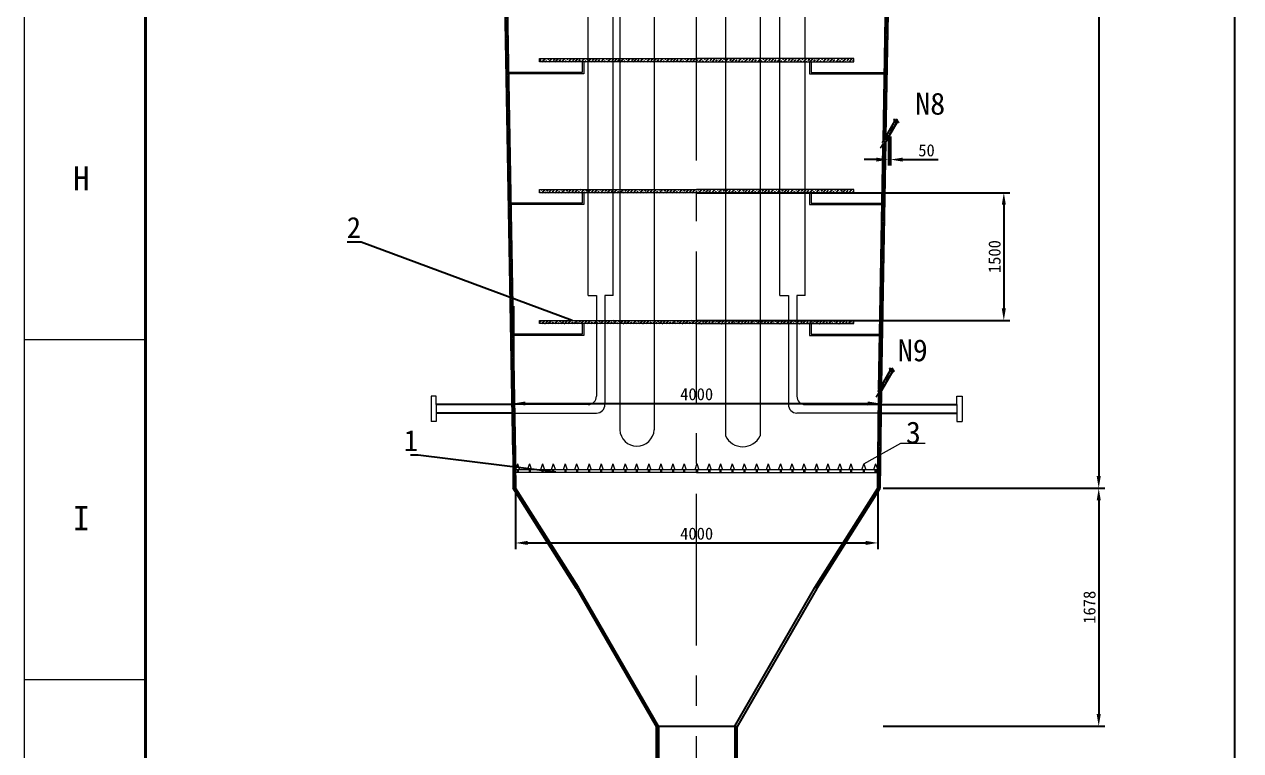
# Model space of a CAD drawing. Header units: millimetres. Extents: x 0 to 609, y 0 to 826.
# Drawn here: x 0.1 to 251.1, y 180.4 to 330.2 of the extents above; entities that cross this region are included whole.
import ezdxf

# ---------------------------------------------------------------- set-up
doc = ezdxf.new("R2010")
doc.units = ezdxf.units.MM
doc.linetypes.add('CENTER', pattern=[2, 1.25, -0.25, 0.25, -0.25])
doc.layers.get('0').update_dxf_attribs({"lineweight": 18})
for name, color, linetype, lineweight in [('A图框', 7, 'Continuous', 18), ('中心线', 1, 'CENTER', 0), ('标注', 92, 'Continuous', 25), ('标注1', 6, 'Continuous', 18), ('设备内件', 150, 'Continuous', 20), ('设备轮廓', 7, 'Continuous', 25)]:
    doc.layers.add(name, color=color, linetype=linetype, lineweight=lineweight)
doc.styles.add('工程字', font='')
doc.styles.get('工程字').set_extended_font_data('宋体')
doc.dimstyles.new('ISO-25', dxfattribs={"dimtxt": 2.5, "dimasz": 2.5, "dimexe": 1.25, "dimexo": 0.625, "dimtad": 1, "dimtxsty": 'Standard', "dimcen": 2.5, "dimdle": 5, "dimadec": 0, "dimazin": 0, "dimtfac": 1, "dimtmove": 0, "dimatfit": 3, "dimfxl": 0, "dimarcsym": 0})

# ---------------------------------------------------------------- blocks, each defined once
blk = doc.blocks.new('*X8')
at = {"layer": '设备轮廓', "color": 31, "linetype": 'Continuous', "true_color": 0xfecc66}
for p, q in [((177.31, 303.36), (177.82, 303.87)), ((177.32, 303.85), (177.83, 304.36)), ((177.33, 304.35), (177.84, 304.86)), ((177.34, 304.84), (177.85, 305.35)), ((177.27, 300.89), (177.78, 301.4)), ((177.28, 301.39), (177.79, 301.89)), ((177.29, 301.88), (177.8, 302.39)), ((177.3, 302.37), (177.81, 302.88)), ((177.31, 302.87), (177.81, 303.38)), ((177.23, 298.42), (177.74, 298.93)), ((177.24, 299.41), (177.75, 299.92)), ((177.24, 298.92), (177.74, 299.43)), ((177.25, 299.91), (177.76, 300.41)), ((177.26, 300.4), (177.77, 300.91)), ((177.18, 295.96), (177.69, 296.46)), ((177.19, 296.45), (177.7, 296.96)), ((177.2, 296.94), (177.71, 297.45)), ((177.21, 297.44), (177.72, 297.94)), ((177.22, 297.93), (177.73, 298.44)), ((177.14, 293.49), (177.65, 294)), ((177.15, 293.98), (177.66, 294.49)), ((177.16, 294.47), (177.66, 294.98)), ((177.17, 295.46), (177.68, 295.97)), ((177.17, 294.97), (177.67, 295.48)), ((177.1, 291.51), (177.61, 292.02)), ((177.1, 291.02), (177.6, 291.53)), ((177.11, 292.01), (177.62, 292.51)), ((177.12, 292.5), (177.63, 293.01)), ((177.13, 292.99), (177.64, 293.5)), ((177.05, 288.55), (177.56, 289.06)), ((177.06, 289.04), (177.57, 289.55)), ((177.07, 289.54), (177.58, 290.05)), ((177.08, 290.03), (177.59, 290.54)), ((177.09, 290.53), (177.59, 291.03)), ((177, 285.59), (177.51, 286.1)), ((177.01, 286.08), (177.52, 286.59)), ((177.02, 286.58), (177.52, 287.08)), ((177.03, 287.56), (177.54, 288.07)), ((177.03, 287.07), (177.53, 287.58)), ((177.04, 288.06), (177.55, 288.56)), ((176.96, 283.61), (177.47, 284.12)), ((176.96, 283.12), (177.46, 283.63)), ((176.97, 284.11), (177.48, 284.61)), ((176.98, 284.6), (177.49, 285.11)), ((176.99, 285.09), (177.5, 285.6)), ((176.91, 280.65), (177.42, 281.16)), ((176.92, 281.14), (177.43, 281.65)), ((176.93, 281.64), (177.44, 282.15)), ((176.94, 282.13), (177.45, 282.64)), ((176.95, 282.63), (177.45, 283.13)), ((176.87, 278.18), (177.38, 278.69)), ((176.88, 278.68), (177.38, 279.18)), ((176.89, 279.66), (177.4, 280.17)), ((176.89, 279.17), (177.39, 279.68)), ((176.9, 280.16), (177.41, 280.67)), ((176.82, 275.71), (177.33, 276.22)), ((176.83, 276.21), (177.34, 276.72)), ((176.84, 276.7), (177.35, 277.21)), ((176.85, 277.2), (177.36, 277.7)), ((176.86, 277.69), (177.37, 278.2)), ((176.78, 273.25), (177.29, 273.75)), ((176.79, 273.74), (177.3, 274.25)), ((176.8, 274.23), (177.31, 274.74)), ((176.81, 274.73), (177.31, 275.23)), ((176.82, 275.22), (177.32, 275.73)), ((176.74, 270.78), (177.24, 271.29)), ((176.75, 271.76), (177.26, 272.27)), ((176.75, 271.27), (177.25, 271.78)), ((176.76, 272.26), (177.27, 272.77)), ((176.77, 272.75), (177.28, 273.26)), ((176.69, 268.31), (177.2, 268.82)), ((176.7, 268.8), (177.21, 269.31)), ((176.71, 269.3), (177.22, 269.8)), ((176.72, 269.79), (177.23, 270.3)), ((176.73, 270.28), (177.24, 270.79)), ((176.65, 265.84), (177.16, 266.35)), ((176.66, 266.33), (177.17, 266.84)), ((176.67, 266.83), (177.17, 267.34)), ((176.68, 267.82), (177.19, 268.32)), ((176.68, 267.32), (177.18, 267.83)), ((176.61, 263.87), (177.12, 264.37)), ((176.61, 263.37), (177.11, 263.88)), ((176.62, 264.36), (177.13, 264.87)), ((176.63, 264.85), (177.14, 265.36)), ((176.64, 265.35), (177.15, 265.85)), ((176.56, 260.9), (177.07, 261.41)), ((176.57, 261.4), (177.08, 261.9)), ((176.58, 261.89), (177.09, 262.4)), ((176.59, 262.38), (177.1, 262.89)), ((176.6, 262.88), (177.1, 263.39)), ((176.52, 258.43), (177.03, 258.94)), ((176.53, 259.42), (177.04, 259.93)), ((176.53, 258.93), (177.03, 259.44)), ((176.54, 259.92), (177.05, 260.42)), ((176.55, 260.41), (177.06, 260.92)), ((176.46, 255.47), (176.97, 255.98)), ((176.47, 255.97), (176.98, 256.47)), ((176.48, 256.46), (176.99, 256.97)), ((176.49, 256.95), (177, 257.46)), ((176.5, 257.45), (177.01, 257.96)), ((176.51, 257.94), (177.02, 258.45))]:
    blk.add_line(p, q, dxfattribs=at)
blk = doc.blocks.new('*X9')
at = {"layer": '设备轮廓', "color": 31, "linetype": 'Continuous', "true_color": 0xfecc66}
for p, q in [((178.56, 373.47), (179.07, 373.97)), ((178.57, 373.96), (179.08, 374.47)), ((178.58, 374.45), (179.08, 374.96)), ((178.59, 375.44), (179.1, 375.95)), ((178.59, 374.95), (179.09, 375.46)), ((178.52, 371.49), (179.03, 372)), ((178.52, 371), (179.02, 371.51)), ((178.53, 371.98), (179.04, 372.49)), ((178.54, 372.48), (179.05, 372.99)), ((178.55, 372.97), (179.06, 373.48)), ((178.47, 368.53), (178.98, 369.04)), ((178.48, 369.02), (178.99, 369.53)), ((178.49, 369.52), (179, 370.02)), ((178.5, 370.01), (179.01, 370.52)), ((178.51, 370.5), (179.01, 371.01)), ((178.43, 366.06), (178.94, 366.57)), ((178.44, 366.55), (178.94, 367.06)), ((178.45, 367.54), (178.96, 368.05)), ((178.45, 367.05), (178.95, 367.56)), ((178.46, 368.04), (178.97, 368.54)), ((178.38, 363.59), (178.89, 364.1)), ((178.39, 364.09), (178.9, 364.59)), ((178.4, 364.58), (178.91, 365.09)), ((178.41, 365.07), (178.92, 365.58)), ((178.42, 365.57), (178.93, 366.07)), ((178.34, 361.12), (178.85, 361.63)), ((178.35, 361.62), (178.86, 362.13)), ((178.36, 362.11), (178.87, 362.62)), ((178.37, 363.1), (178.88, 363.61)), ((178.37, 362.6), (178.87, 363.11)), ((178.3, 359.15), (178.81, 359.66)), ((178.3, 358.66), (178.8, 359.16)), ((178.31, 359.64), (178.82, 360.15)), ((178.32, 360.14), (178.83, 360.64)), ((178.33, 360.63), (178.84, 361.14)), ((178.25, 356.19), (178.76, 356.69)), ((178.26, 356.68), (178.77, 357.19)), ((178.27, 357.17), (178.78, 357.68)), ((178.28, 357.67), (178.79, 358.18)), ((178.29, 358.16), (178.8, 358.67)), ((178.21, 353.72), (178.72, 354.23)), ((178.22, 354.21), (178.73, 354.72)), ((178.23, 355.2), (178.74, 355.71)), ((178.23, 354.71), (178.73, 355.21)), ((178.24, 355.69), (178.75, 356.2)), ((178.16, 351.25), (178.67, 351.76)), ((178.17, 351.74), (178.68, 352.25)), ((178.18, 352.24), (178.69, 352.75)), ((178.19, 352.73), (178.7, 353.24)), ((178.2, 353.22), (178.71, 353.73)), ((178.12, 348.78), (178.63, 349.29)), ((178.13, 349.27), (178.64, 349.78)), ((178.14, 349.77), (178.65, 350.28)), ((178.15, 350.26), (178.66, 350.77)), ((178.16, 350.76), (178.66, 351.26)), ((178.07, 345.82), (178.58, 346.33)), ((178.08, 346.31), (178.58, 346.82)), ((178.09, 347.3), (178.6, 347.81)), ((178.09, 346.81), (178.59, 347.31)), ((178.1, 347.79), (178.61, 348.3)), ((178.11, 348.29), (178.62, 348.8)), ((178.02, 343.35), (178.53, 343.86)), ((178.03, 343.84), (178.54, 344.35)), ((178.04, 344.34), (178.55, 344.85)), ((178.05, 344.83), (178.56, 345.34)), ((178.06, 345.33), (178.57, 345.83)), ((177.98, 340.88), (178.49, 341.39)), ((177.99, 341.38), (178.5, 341.88)), ((178, 341.87), (178.51, 342.38)), ((178.01, 342.36), (178.51, 342.87)), ((178.02, 342.86), (178.52, 343.36)), ((177.94, 338.41), (178.44, 338.92)), ((177.95, 339.4), (178.46, 339.91)), ((177.95, 338.91), (178.45, 339.42)), ((177.96, 339.89), (178.47, 340.4)), ((177.97, 340.39), (178.48, 340.9)), ((177.89, 335.95), (178.4, 336.45)), ((177.9, 336.44), (178.41, 336.95)), ((177.91, 336.93), (178.42, 337.44)), ((177.92, 337.43), (178.43, 337.93)), ((177.93, 337.92), (178.44, 338.43)), ((177.85, 333.48), (178.36, 333.98)), ((177.86, 333.97), (178.37, 334.48)), ((177.87, 334.46), (178.37, 334.97)), ((177.88, 335.45), (178.39, 335.96)), ((177.88, 334.96), (178.38, 335.47)), ((177.81, 331.5), (178.32, 332.01)), ((177.81, 331.01), (178.31, 331.52)), ((177.82, 332), (178.33, 332.5)), ((177.83, 332.49), (178.34, 333)), ((177.84, 332.98), (178.35, 333.49)), ((177.76, 328.54), (178.27, 329.05)), ((177.77, 329.03), (178.28, 329.54)), ((177.78, 329.53), (178.29, 330.04)), ((177.79, 330.02), (178.3, 330.53)), ((177.8, 330.51), (178.3, 331.02)), ((177.72, 326.07), (178.23, 326.58)), ((177.73, 326.56), (178.23, 327.07)), ((177.74, 327.55), (178.25, 328.06)), ((177.74, 327.06), (178.24, 327.57)), ((177.75, 328.05), (178.26, 328.55)), ((177.67, 323.6), (178.18, 324.11)), ((177.68, 324.1), (178.19, 324.6)), ((177.69, 324.59), (178.2, 325.1)), ((177.7, 325.08), (178.21, 325.59)), ((177.71, 325.58), (178.22, 326.09)), ((177.63, 321.13), (178.14, 321.64)), ((177.64, 321.63), (178.15, 322.14)), ((177.65, 322.12), (178.16, 322.63)), ((177.66, 322.62), (178.16, 323.12)), ((177.67, 323.11), (178.17, 323.62)), ((177.59, 318.67), (178.09, 319.17)), ((177.6, 319.65), (178.11, 320.16)), ((177.6, 319.16), (178.1, 319.67)), ((177.61, 320.15), (178.12, 320.65)), ((177.62, 320.64), (178.13, 321.15)), ((177.53, 315.7), (178.04, 316.21)), ((177.54, 316.2), (178.05, 316.71)), ((177.55, 316.69), (178.06, 317.2)), ((177.56, 317.18), (178.07, 317.69)), ((177.57, 317.68), (178.08, 318.19)), ((177.58, 318.17), (178.09, 318.68)), ((177.49, 313.24), (178, 313.74)), ((177.5, 313.73), (178.01, 314.24)), ((177.51, 314.22), (178.02, 314.73)), ((177.52, 314.72), (178.02, 315.22)), ((177.53, 315.21), (178.03, 315.72)), ((177.45, 311.26), (177.96, 311.77)), ((177.45, 310.77), (177.95, 311.27)), ((177.46, 311.75), (177.97, 312.26)), ((177.47, 312.25), (177.98, 312.76)), ((177.48, 312.74), (177.99, 313.25)), ((177.4, 308.3), (177.91, 308.81)), ((177.41, 308.79), (177.92, 309.3)), ((177.42, 309.29), (177.93, 309.79)), ((177.43, 309.78), (177.94, 310.29)), ((177.44, 310.27), (177.95, 310.78)), ((177.38, 307.31), (177.89, 307.82)), ((177.38, 306.82), (177.88, 307.32)), ((177.39, 307.8), (177.9, 308.31))]:
    blk.add_line(p, q, dxfattribs=at)
blk = doc.blocks.new('*X13')
at = {"layer": '设备轮廓', "color": 31, "linetype": 'Continuous', "true_color": 0xfecc66}
for p, q in [((101.25, 234.09), (101.56, 234.39)), ((101.44, 233.79), (101.75, 234.1)), ((101.63, 233.5), (101.94, 233.8)), ((101.82, 233.2), (102.12, 233.5)), ((102.01, 232.9), (102.31, 233.21)), ((102.19, 232.6), (102.5, 232.91)), ((102.38, 232.31), (102.69, 232.61)), ((102.57, 232.01), (102.88, 232.32)), ((102.76, 231.71), (103.06, 232.02)), ((102.95, 231.42), (103.25, 231.72)), ((103.13, 231.12), (103.44, 231.43)), ((103.32, 230.82), (103.63, 231.13)), ((103.51, 230.53), (103.82, 230.83)), ((103.7, 230.23), (104, 230.54)), ((103.88, 229.93), (104.19, 230.24)), ((104.07, 229.63), (104.38, 229.94)), ((104.26, 229.34), (104.57, 229.64)), ((104.45, 229.04), (104.76, 229.35)), ((104.64, 228.74), (104.94, 229.05)), ((104.82, 228.45), (105.13, 228.75)), ((105.01, 228.15), (105.32, 228.46)), ((105.2, 227.85), (105.51, 228.16)), ((105.39, 227.55), (105.7, 227.86)), ((105.58, 227.26), (105.88, 227.57)), ((105.76, 226.96), (106.07, 227.27)), ((105.95, 226.66), (106.26, 226.97)), ((106.14, 226.37), (106.45, 226.68)), ((106.33, 226.07), (106.64, 226.38)), ((106.52, 225.77), (106.82, 226.08)), ((106.7, 225.48), (107.01, 225.78)), ((106.89, 225.18), (107.2, 225.49)), ((107.08, 224.88), (107.39, 225.19)), ((107.27, 224.58), (107.58, 224.89)), ((107.45, 224.29), (107.76, 224.6)), ((107.64, 223.99), (107.95, 224.3)), ((107.83, 223.69), (108.14, 224)), ((108.02, 223.4), (108.33, 223.71)), ((108.21, 223.1), (108.52, 223.41)), ((108.39, 222.8), (108.7, 223.11)), ((108.58, 222.51), (108.89, 222.82)), ((108.77, 222.21), (109.08, 222.52)), ((108.96, 221.91), (109.27, 222.22)), ((109.15, 221.61), (109.46, 221.92)), ((109.33, 221.32), (109.64, 221.63)), ((109.52, 221.02), (109.83, 221.33)), ((109.71, 220.72), (110.02, 221.03)), ((109.9, 220.43), (110.21, 220.74)), ((110.09, 220.13), (110.4, 220.44)), ((110.27, 219.83), (110.58, 220.14)), ((110.46, 219.54), (110.77, 219.85)), ((110.65, 219.24), (110.96, 219.55)), ((110.84, 218.94), (111.15, 219.25)), ((111.03, 218.64), (111.34, 218.96)), ((111.21, 218.35), (111.52, 218.66)), ((111.4, 218.05), (111.71, 218.36)), ((111.59, 217.75), (111.9, 218.06)), ((111.78, 217.46), (112.09, 217.77)), ((111.96, 217.16), (112.28, 217.47)), ((112.15, 216.86), (112.46, 217.17)), ((112.34, 216.57), (112.65, 216.88)), ((112.53, 216.27), (112.84, 216.58)), ((112.72, 215.97), (113.03, 216.28)), ((112.9, 215.67), (113.22, 215.99)), ((113.09, 215.38), (113.4, 215.69)), ((113.28, 215.08), (113.59, 215.39)), ((113.47, 214.78), (113.78, 215.1)), ((113.66, 214.49), (113.97, 214.8)), ((113.84, 214.19), (114.16, 214.5)), ((114.03, 213.89), (114.34, 214.2)), ((114.21, 213.59), (114.53, 213.9)), ((114.39, 213.28), (114.7, 213.59)), ((114.57, 212.97), (114.88, 213.29)), ((114.74, 212.66), (115.06, 212.98)), ((114.92, 212.36), (115.24, 212.67)), ((115.1, 212.05), (115.42, 212.37)), ((115.28, 211.74), (115.59, 212.06)), ((115.45, 211.43), (115.77, 211.75)), ((115.63, 211.13), (115.95, 211.45)), ((115.81, 210.82), (116.13, 211.14)), ((115.99, 210.51), (116.31, 210.83)), ((116.16, 210.2), (116.48, 210.52)), ((116.34, 209.9), (116.66, 210.22)), ((116.52, 209.59), (116.84, 209.91)), ((116.7, 209.28), (117.02, 209.6)), ((116.87, 208.97), (117.2, 209.3)), ((117.05, 208.67), (117.37, 208.99)), ((117.23, 208.36), (117.55, 208.68)), ((117.41, 208.05), (117.73, 208.38)), ((117.58, 207.74), (117.91, 208.07)), ((117.76, 207.44), (118.08, 207.76)), ((117.94, 207.13), (118.26, 207.45)), ((118.12, 206.82), (118.44, 207.15)), ((118.29, 206.51), (118.62, 206.84)), ((118.47, 206.21), (118.8, 206.53)), ((118.65, 205.9), (118.97, 206.23)), ((118.83, 205.59), (119.15, 205.92)), ((119, 205.28), (119.33, 205.61)), ((119.18, 204.98), (119.51, 205.3)), ((119.36, 204.67), (119.69, 205)), ((119.54, 204.36), (119.86, 204.69)), ((119.71, 204.06), (120.04, 204.38)), ((119.89, 203.75), (120.22, 204.08)), ((120.07, 203.44), (120.4, 203.77)), ((120.25, 203.13), (120.58, 203.46)), ((120.42, 202.83), (120.75, 203.16)), ((120.6, 202.52), (120.93, 202.85)), ((120.78, 202.21), (121.11, 202.54)), ((120.96, 201.9), (121.29, 202.23)), ((121.13, 201.6), (121.46, 201.93)), ((121.31, 201.29), (121.64, 201.62)), ((121.49, 200.98), (121.82, 201.31)), ((121.67, 200.67), (122, 201.01)), ((121.84, 200.37), (122.18, 200.7)), ((122.02, 200.06), (122.35, 200.39)), ((122.2, 199.75), (122.53, 200.09)), ((122.38, 199.44), (122.71, 199.78)), ((122.55, 199.14), (122.89, 199.47)), ((122.73, 198.83), (123.07, 199.16)), ((122.91, 198.52), (123.24, 198.86)), ((123.09, 198.21), (123.42, 198.55)), ((123.26, 197.91), (123.6, 198.24)), ((123.44, 197.6), (123.78, 197.94)), ((123.62, 197.29), (123.96, 197.63)), ((123.8, 196.98), (124.13, 197.32)), ((123.97, 196.68), (124.31, 197.01)), ((124.15, 196.37), (124.49, 196.71)), ((124.33, 196.06), (124.67, 196.4)), ((124.51, 195.75), (124.84, 196.09)), ((124.68, 195.45), (125.02, 195.79)), ((124.86, 195.14), (125.2, 195.48)), ((125.04, 194.83), (125.38, 195.17)), ((125.22, 194.52), (125.56, 194.87)), ((125.39, 194.22), (125.73, 194.56)), ((125.57, 193.91), (125.91, 194.25)), ((125.75, 193.6), (126.09, 193.94)), ((125.93, 193.29), (126.27, 193.64)), ((126.1, 192.99), (126.45, 193.33)), ((126.28, 192.68), (126.62, 193.02)), ((126.46, 192.37), (126.8, 192.72)), ((126.64, 192.07), (126.98, 192.41)), ((126.81, 191.76), (127.16, 192.1)), ((126.99, 191.45), (127.34, 191.8)), ((127.17, 191.14), (127.51, 191.49)), ((127.35, 190.84), (127.69, 191.18)), ((127.52, 190.53), (127.87, 190.87)), ((127.7, 190.22), (128.05, 190.57)), ((127.88, 189.91), (128.22, 190.26)), ((128.06, 189.61), (128.4, 189.95)), ((128.23, 189.3), (128.58, 189.65)), ((128.41, 188.99), (128.76, 189.34)), ((128.59, 188.68), (128.94, 189.03)), ((128.77, 188.38), (129.11, 188.72)), ((128.94, 188.07), (129.29, 188.42)), ((129.12, 187.76), (129.47, 188.11)), ((129.3, 187.45), (129.65, 187.8)), ((129.48, 187.15), (129.83, 187.5)), ((129.65, 186.84), (130, 187.19)), ((129.83, 186.53), (130.18, 186.88)), ((130.01, 186.22), (130.36, 186.58)), ((130.19, 185.92), (130.54, 186.27)), ((130.36, 185.61), (130.72, 185.96)), ((130.54, 185.3), (130.89, 185.65))]:
    blk.add_line(p, q, dxfattribs=at)
blk = doc.blocks.new('*X16')
at = {"layer": '设备轮廓', "color": 31, "linetype": 'Continuous', "true_color": 0xfecc66}
for p, q in [((175.05, 232.72), (176.41, 234.08)), ((173.38, 230.08), (174.74, 231.44)), ((174.22, 231.4), (175.58, 232.76)), ((171.7, 227.44), (173.07, 228.8)), ((172.54, 228.76), (173.91, 230.12)), ((170.03, 224.79), (171.4, 226.16)), ((170.87, 226.11), (172.24, 227.48)), ((168.36, 222.15), (169.73, 223.52)), ((169.19, 223.47), (170.57, 224.84)), ((166.68, 219.5), (168.06, 220.88)), ((167.52, 220.82), (168.9, 222.2)), ((165.84, 218.18), (167.23, 219.56)), ((164.17, 215.54), (165.56, 216.92)), ((165.01, 216.86), (166.39, 218.24)), ((163.33, 214.21), (164.72, 215.6))]:
    blk.add_line(p, q, dxfattribs=at)
blk = doc.blocks.new('*X22')
at = {"layer": '设备轮廓', "color": 31, "linetype": 'Continuous', "true_color": 0xfecc66}
for p, q in [((99.33, 333.03), (99.82, 333.52)), ((99.34, 332.56), (99.83, 333.05)), ((99.35, 332.08), (99.84, 332.57)), ((99.36, 331.6), (99.85, 332.09)), ((99.36, 331.13), (99.85, 331.62)), ((99.37, 330.65), (99.86, 331.14)), ((99.38, 330.17), (99.87, 330.66)), ((99.39, 329.7), (99.88, 330.19)), ((99.4, 329.22), (99.89, 329.71)), ((99.41, 328.74), (99.9, 329.23)), ((99.42, 328.27), (99.91, 328.76)), ((99.42, 327.79), (99.91, 328.28)), ((99.43, 327.31), (99.92, 327.8)), ((99.44, 326.84), (99.93, 327.33)), ((99.45, 326.36), (99.94, 326.85)), ((99.46, 325.89), (99.95, 326.38)), ((99.47, 325.41), (99.96, 325.9)), ((99.47, 324.93), (99.96, 325.42)), ((99.48, 324.46), (99.97, 324.95)), ((99.49, 323.98), (99.98, 324.47)), ((99.5, 323.5), (99.99, 323.99)), ((99.51, 323.03), (100, 323.52)), ((99.52, 322.55), (100.01, 323.04)), ((99.53, 322.07), (100.02, 322.56)), ((99.53, 321.6), (100.02, 322.09)), ((99.54, 321.12), (100.03, 321.61)), ((99.55, 320.64), (100.04, 321.13)), ((99.56, 320.17), (100.05, 320.66)), ((99.57, 319.69), (100.06, 320.18)), ((99.58, 319.21), (100.07, 319.7)), ((99.58, 318.74), (100.07, 319.23)), ((99.59, 318.26), (100.08, 318.75)), ((99.6, 317.79), (100.09, 318.28)), ((99.61, 317.31), (100.1, 317.8)), ((99.62, 316.83), (100.11, 317.32)), ((99.63, 316.36), (100.12, 316.85)), ((99.63, 315.88), (100.13, 316.37)), ((99.64, 315.4), (100.13, 315.89)), ((99.65, 314.93), (100.14, 315.42)), ((99.66, 314.45), (100.15, 314.94)), ((99.67, 313.97), (100.16, 314.46)), ((99.68, 313.5), (100.17, 313.99)), ((99.69, 313.02), (100.18, 313.51)), ((99.69, 312.54), (100.18, 313.03)), ((99.7, 312.07), (100.19, 312.56)), ((99.71, 311.59), (100.2, 312.08)), ((99.72, 311.11), (100.21, 311.6)), ((99.73, 310.64), (100.22, 311.13)), ((99.74, 310.16), (100.23, 310.65)), ((99.74, 309.68), (100.24, 310.18)), ((99.75, 309.21), (100.24, 309.7)), ((99.76, 308.73), (100.25, 309.22)), ((99.77, 308.26), (100.26, 308.75)), ((99.78, 307.78), (100.27, 308.27)), ((99.79, 307.3), (100.28, 307.79)), ((99.8, 306.83), (100.29, 307.32)), ((99.8, 306.35), (100.29, 306.84)), ((99.81, 305.87), (100.3, 306.36)), ((99.82, 305.4), (100.31, 305.89)), ((99.83, 304.92), (100.32, 305.41)), ((99.84, 304.44), (100.33, 304.93)), ((99.85, 303.97), (100.34, 304.46)), ((99.85, 303.49), (100.35, 303.98)), ((99.86, 303.01), (100.35, 303.5)), ((99.87, 302.54), (100.36, 303.03)), ((99.88, 302.06), (100.37, 302.55)), ((99.89, 301.58), (100.38, 302.08)), ((99.9, 301.11), (100.39, 301.6)), ((99.91, 300.63), (100.4, 301.12)), ((99.91, 300.16), (100.4, 300.65)), ((99.92, 299.68), (100.41, 300.17)), ((99.93, 299.2), (100.42, 299.69)), ((99.94, 298.73), (100.43, 299.22)), ((99.95, 298.25), (100.44, 298.74)), ((99.96, 297.77), (100.45, 298.26)), ((99.96, 297.3), (100.45, 297.79)), ((99.97, 296.82), (100.46, 297.31)), ((99.98, 296.34), (100.47, 296.83)), ((99.99, 295.87), (100.48, 296.36)), ((100, 295.39), (100.49, 295.88)), ((100.01, 294.91), (100.5, 295.4)), ((100.02, 294.44), (100.51, 294.93)), ((100.02, 293.96), (100.51, 294.45)), ((100.03, 293.48), (100.52, 293.97)), ((100.04, 293.01), (100.53, 293.5)), ((100.05, 292.53), (100.54, 293.02)), ((100.06, 292.06), (100.55, 292.55)), ((100.07, 291.58), (100.56, 292.07)), ((100.07, 291.1), (100.56, 291.59)), ((100.08, 290.63), (100.57, 291.12)), ((100.09, 290.15), (100.58, 290.64)), ((100.1, 289.67), (100.59, 290.16)), ((100.11, 289.2), (100.6, 289.69)), ((100.12, 288.72), (100.61, 289.21)), ((100.13, 288.24), (100.62, 288.73)), ((100.13, 287.77), (100.62, 288.26)), ((100.14, 287.29), (100.63, 287.78)), ((100.15, 286.81), (100.64, 287.3)), ((100.16, 286.34), (100.65, 286.83)), ((100.17, 285.86), (100.66, 286.35)), ((100.18, 285.38), (100.67, 285.87)), ((100.18, 284.91), (100.67, 285.4)), ((100.19, 284.43), (100.68, 284.92)), ((100.2, 283.96), (100.69, 284.45)), ((100.21, 283.48), (100.7, 283.97)), ((100.22, 283), (100.71, 283.49)), ((100.23, 282.53), (100.72, 283.02)), ((100.24, 282.05), (100.73, 282.54)), ((100.24, 281.57), (100.73, 282.06)), ((100.25, 281.1), (100.74, 281.59)), ((100.26, 280.62), (100.75, 281.11)), ((100.27, 280.14), (100.76, 280.63)), ((100.28, 279.67), (100.77, 280.16)), ((100.29, 279.19), (100.78, 279.68)), ((100.29, 278.71), (100.78, 279.2)), ((100.3, 278.24), (100.79, 278.73)), ((100.31, 277.76), (100.8, 278.25)), ((100.32, 277.28), (100.81, 277.77)), ((100.33, 276.81), (100.82, 277.3)), ((100.34, 276.33), (100.83, 276.82)), ((100.35, 275.86), (100.84, 276.35)), ((100.35, 275.38), (100.84, 275.87)), ((100.36, 274.9), (100.85, 275.39)), ((100.37, 274.43), (100.86, 274.92)), ((100.38, 273.95), (100.87, 274.44)), ((100.39, 273.47), (100.88, 273.96)), ((100.4, 273), (100.89, 273.49)), ((100.4, 272.52), (100.89, 273.01)), ((100.41, 272.04), (100.9, 272.53)), ((100.42, 271.57), (100.91, 272.06)), ((100.43, 271.09), (100.92, 271.58)), ((100.44, 270.61), (100.93, 271.1)), ((100.45, 270.14), (100.94, 270.63)), ((100.46, 269.66), (100.95, 270.15)), ((100.46, 269.18), (100.95, 269.67)), ((100.47, 268.71), (100.96, 269.2)), ((100.48, 268.23), (100.97, 268.72)), ((100.49, 267.75), (100.98, 268.25)), ((100.5, 267.28), (100.99, 267.77)), ((100.51, 266.8), (101, 267.29)), ((100.51, 266.33), (101, 266.82)), ((100.52, 265.85), (101.01, 266.34)), ((100.53, 265.37), (101.02, 265.86)), ((100.54, 264.9), (101.03, 265.39)), ((100.55, 264.42), (101.04, 264.91)), ((100.56, 263.94), (101.05, 264.43)), ((100.57, 263.47), (101.06, 263.96)), ((100.57, 262.99), (101.06, 263.48)), ((100.58, 262.51), (101.07, 263)), ((100.59, 262.04), (101.08, 262.53)), ((100.6, 261.56), (101.09, 262.05)), ((100.61, 261.08), (101.1, 261.57)), ((100.62, 260.61), (101.11, 261.1)), ((100.62, 260.13), (101.11, 260.62)), ((100.63, 259.65), (101.12, 260.15)), ((100.64, 259.18), (101.13, 259.67)), ((100.65, 258.7), (101.14, 259.19)), ((100.66, 258.23), (101.15, 258.72)), ((100.67, 257.75), (101.16, 258.24)), ((100.68, 257.27), (101.17, 257.76)), ((100.68, 256.8), (101.17, 257.29)), ((100.69, 256.32), (101.18, 256.81)), ((100.7, 255.84), (101.19, 256.33)), ((100.71, 255.37), (101.2, 255.86)), ((100.72, 254.89), (101.21, 255.38)), ((100.73, 254.41), (101.22, 254.9)), ((100.73, 253.94), (101.22, 254.43)), ((100.74, 253.46), (101.23, 253.95)), ((100.75, 252.98), (101.24, 253.47)), ((100.76, 252.51), (101.25, 253)), ((100.77, 252.03), (101.26, 252.52)), ((100.78, 251.55), (101.27, 252.04)), ((100.79, 251.08), (101.28, 251.57)), ((100.79, 250.6), (101.28, 251.09)), ((100.8, 250.13), (101.29, 250.62)), ((100.81, 249.65), (101.3, 250.14)), ((100.82, 249.17), (101.31, 249.66)), ((100.83, 248.7), (101.32, 249.19)), ((100.84, 248.22), (101.33, 248.71)), ((100.84, 247.74), (101.33, 248.23)), ((100.85, 247.27), (101.34, 247.76)), ((100.86, 246.79), (101.35, 247.28)), ((100.87, 246.31), (101.36, 246.8)), ((100.88, 245.84), (101.37, 246.33)), ((100.89, 245.36), (101.38, 245.85)), ((100.9, 244.88), (101.39, 245.37)), ((100.9, 244.41), (101.39, 244.9)), ((100.91, 243.93), (101.4, 244.42)), ((100.92, 243.45), (101.41, 243.94)), ((100.93, 242.98), (101.42, 243.47)), ((100.94, 242.5), (101.43, 242.99)), ((100.95, 242.03), (101.44, 242.52)), ((100.95, 241.55), (101.44, 242.04))]:
    blk.add_line(p, q, dxfattribs=at)
blk = doc.blocks.new('*X28')
at = {"layer": '标注'}
for points in [[(103.95, 223.7), (103.95, 222.87), (101.45, 223.28)], [(173.72, 223.7), (173.72, 222.87), (176.22, 223.28)]]:
    blk.add_hatch(color=0, dxfattribs=at).paths.add_polyline_path(points, flags=0)
at = {"layer": '标注', "color": 0, "lineweight": -2}
for p, q in [((101.45, 237.21), (101.45, 222.03)), ((176.22, 237.21), (176.22, 222.03)), ((103.95, 223.28), (173.72, 223.28))]:
    blk.add_line(p, q, dxfattribs=at)
at = {"layer": '标注', "color": 0, "insert": (138.84, 225.19), "char_height": 2.5, "width": 15.1105, "attachment_point": 5}
blk.add_mtext('4000', dxfattribs=at)
blk = doc.blocks.new('*X29')
at = {"layer": '标注'}
for points in [[(201.79, 293.01), (202.63, 293.01), (202.21, 295.51)], [(201.79, 271.66), (202.63, 271.66), (202.21, 269.16)]]:
    blk.add_hatch(color=0, dxfattribs=at).paths.add_polyline_path(points, flags=0)
at = {"layer": '标注', "color": 0, "lineweight": -2}
for p, q in [((139.46, 295.51), (203.46, 295.51)), ((202.21, 293.01), (202.21, 271.66)), ((139.46, 269.16), (203.46, 269.16))]:
    blk.add_line(p, q, dxfattribs=at)
at = {"layer": '标注', "color": 0, "insert": (200.31, 282.33), "char_height": 2.5, "width": 14.4398, "attachment_point": 5, "rotation": 90}
blk.add_mtext('1500', dxfattribs=at)
blk = doc.blocks.new('*X36')
at = {"layer": '标注'}
for points in [[(175.89, 302.75), (175.89, 301.92), (178.39, 302.34)], [(181.35, 302.75), (181.35, 301.92), (178.85, 302.34)]]:
    blk.add_hatch(color=0, dxfattribs=at).paths.add_polyline_path(points, flags=0)
at = {"layer": '标注', "color": 0, "lineweight": -2}
for p, q in [((178.39, 307.4), (178.39, 301.09)), ((178.85, 307.13), (178.85, 301.09)), ((175.89, 302.34), (173.39, 302.34)), ((178.39, 302.34), (178.85, 302.34)), ((181.35, 302.34), (188.68, 302.34))]:
    blk.add_line(p, q, dxfattribs=at)
at = {"layer": '标注', "color": 0, "insert": (186.26, 304.24), "char_height": 2.5, "width": 7.1418, "attachment_point": 5}
blk.add_mtext('50', dxfattribs=at)
blk = doc.blocks.new('*X37')
at = {"layer": '标注'}
for points in [[(249.41, 708.54), (250.24, 708.54), (249.83, 711.04)], [(249.41, 132.81), (250.24, 132.81), (249.83, 130.31)]]:
    blk.add_hatch(color=0, dxfattribs=at).paths.add_polyline_path(points, flags=0)
at = {"layer": '标注', "color": 0, "lineweight": -2}
for p, q in [((140.41, 711.04), (251.08, 711.04)), ((249.83, 708.54), (249.83, 132.81)), ((140.41, 130.31), (251.08, 130.31))]:
    blk.add_line(p, q, dxfattribs=at)
at = {"layer": '标注', "color": 0, "insert": (247.92, 420.67), "char_height": 2.5, "width": 9.4509, "attachment_point": 5, "rotation": 90}
blk.add_mtext('20228', dxfattribs=at)
blk = doc.blocks.new('*X38')
at = {"layer": '标注'}
for points in [[(103.52, 252.45), (103.52, 251.62), (101.02, 252.04)], [(174.15, 252.45), (174.15, 251.62), (176.65, 252.04)]]:
    blk.add_hatch(color=0, dxfattribs=at).paths.add_polyline_path(points, flags=0)
at = {"layer": '标注', "color": 0, "lineweight": -2}
for p, q in [((101.02, 272.13), (101.02, 250.79)), ((176.65, 272.13), (176.65, 250.79)), ((103.52, 252.04), (174.15, 252.04))]:
    blk.add_line(p, q, dxfattribs=at)
at = {"layer": '标注', "color": 0, "insert": (138.84, 253.94), "char_height": 2.5, "width": 15.1105, "attachment_point": 5}
blk.add_mtext('4000', dxfattribs=at)
blk = doc.blocks.new('*X41')
at = {"layer": '标注'}
for points in [[(221.37, 480.08), (222.21, 480.08), (221.79, 482.58)], [(221.37, 237.06), (222.21, 237.06), (221.79, 234.56)]]:
    blk.add_hatch(color=0, dxfattribs=at).paths.add_polyline_path(points, flags=0)
at = {"layer": '标注', "color": 0, "lineweight": -2}
for p, q in [((181.62, 482.58), (223.04, 482.58)), ((221.79, 480.08), (221.79, 237.06)), ((177.52, 234.56), (223.04, 234.56))]:
    blk.add_line(p, q, dxfattribs=at)
at = {"layer": '标注', "color": 0, "insert": (219.89, 358.57), "char_height": 2.5, "width": 18.3232, "attachment_point": 5, "rotation": 90}
blk.add_mtext('10000', dxfattribs=at)
blk = doc.blocks.new('*X44')
at = {"layer": '标注'}
for points in [[(221.37, 232.06), (222.21, 232.06), (221.79, 234.56)], [(221.37, 187.99), (222.21, 187.99), (221.79, 185.49)]]:
    blk.add_hatch(color=0, dxfattribs=at).paths.add_polyline_path(points, flags=0)
at = {"layer": '标注', "color": 0, "lineweight": -2}
for p, q in [((177.34, 234.56), (223.04, 234.56)), ((221.79, 232.06), (221.79, 187.99)), ((177.34, 185.49), (223.04, 185.49))]:
    blk.add_line(p, q, dxfattribs=at)
at = {"layer": '标注', "color": 0, "insert": (219.89, 210.02), "char_height": 2.5, "width": 14.4665, "attachment_point": 5, "rotation": 90}
blk.add_mtext('1678', dxfattribs=at)

msp = doc.modelspace()

# ---------------------------------------------------------------- hatches: boundary and pattern name
at = {"layer": '标注1'}
for points in [[(113.176, 269.2), (113.252, 269.156), (113.166, 269.173)], [(109.791, 237.862), (109.875, 237.837), (109.788, 237.833)]]:
    msp.add_hatch(color=256, dxfattribs=at).paths.add_polyline_path(points, flags=0)
at = {"layer": '设备轮廓'}
h = msp.add_hatch(dxfattribs=at)
h.set_pattern_fill('ANSI33', color=150, scale=0.15, style=0)
h.paths.add_polyline_path([(112.725, 323.156), (106.435, 323.156), (106.435, 322.508), (112.725, 322.508)], flags=0)
h.paths.add_polyline_path([(122.225, 323.156), (112.725, 323.156), (112.725, 322.508), (122.225, 322.508)], flags=0)
h.paths.add_polyline_path([(138.835, 323.156), (122.225, 323.156), (122.225, 322.508), (138.835, 322.508)], flags=0)
h.paths.add_polyline_path([(152.758, 323.156), (143.258, 323.156), (143.258, 322.508), (152.758, 322.508)], flags=0)
h.paths.add_polyline_path([(143.258, 323.156), (138.835, 323.156), (138.835, 322.508), (143.258, 322.508)], flags=0)
h.paths.add_polyline_path([(171.235, 323.156), (152.758, 323.156), (152.758, 322.508), (171.235, 322.508)], flags=0)
h = msp.add_hatch(dxfattribs=at)
h.set_pattern_fill('ANSI33', color=150, scale=0.15, style=0)
h.paths.add_polyline_path([(112.725, 296.156), (106.435, 296.156), (106.435, 295.508), (112.725, 295.508)], flags=0)
h.paths.add_polyline_path([(122.225, 296.156), (112.725, 296.156), (112.725, 295.508), (122.225, 295.508)], flags=0)
h.paths.add_polyline_path([(138.835, 296.156), (122.225, 296.156), (122.225, 295.508), (138.835, 295.508)], flags=0)
h.paths.add_polyline_path([(143.258, 296.156), (138.835, 296.156), (138.835, 295.508), (143.258, 295.508)], flags=0)
h.paths.add_polyline_path([(152.758, 296.156), (143.258, 296.156), (143.258, 295.508), (152.758, 295.508)], flags=0)
h.paths.add_polyline_path([(171.235, 296.156), (152.758, 296.156), (152.758, 295.508), (171.235, 295.508)], flags=0)
h = msp.add_hatch(dxfattribs=at)
h.set_pattern_fill('ANSI33', color=150, scale=0.15, style=0)
h.paths.add_polyline_path([(122.225, 269.156), (112.725, 269.156), (112.725, 268.508), (122.225, 268.508)], flags=0)
h.paths.add_polyline_path([(112.725, 269.156), (106.435, 269.156), (106.435, 268.508), (112.725, 268.508)], flags=0)
h.paths.add_polyline_path([(152.758, 269.156), (143.258, 269.156), (143.258, 268.508), (152.758, 268.508)], flags=0)
h.paths.add_polyline_path([(143.258, 269.156), (138.835, 269.156), (138.835, 268.508), (143.258, 268.508)], flags=0)
h.paths.add_polyline_path([(171.235, 269.156), (152.758, 269.156), (152.758, 268.508), (171.235, 268.508)], flags=0)
h.paths.add_polyline_path([(138.835, 269.156), (122.225, 269.156), (122.225, 268.508), (138.835, 268.508)], flags=0)
at = {"layer": '设备轮廓', "true_color": 0xfecc66}
h = msp.add_hatch(dxfattribs=at)
h.set_pattern_fill('ANSI31', color=31, style=0, pattern_type=0)
h.set_pattern_definition([(45, (0, 0), (-0.2424669, 0.2424669), [])])
h.paths.add_polyline_path([(163.619, 213.86), (147.113, 185.271)], flags=0)
h = msp.add_hatch(dxfattribs=at)
h.set_pattern_fill('ANSI31', color=31, style=0, pattern_type=0)
h.set_pattern_definition([(45, (0, 0), (-0.2424669, 0.2424669), [])])
edge = h.paths.add_edge_path(flags=0)
edge.add_line((130.99, 185.487), (130.865, 185.703))
edge.add_line((130.865, 185.703), (130.309, 185.703))
edge.add_line((130.309, 185.703), (130.558, 185.271))
edge.add_line((130.558, 185.271), (130.558, 152.345))
edge.add_arc((126.67, 152.345), 3.888, 270, 360, ccw=False)
edge.add_line((126.67, 148.457), (112.968, 148.457))
edge.add_line((112.968, 148.457), (112.968, 148.025))
edge.add_line((112.968, 148.025), (126.67, 148.025))
edge.add_arc((126.67, 152.345), 4.32, 270, 360)
edge.add_line((130.99, 152.345), (130.99, 185.487))
edge = h.paths.add_edge_path(flags=0)
edge.add_line((147.113, 185.271), (147.362, 185.703))
edge.add_line((147.362, 185.703), (146.806, 185.703))
edge.add_line((146.806, 185.703), (146.681, 185.487))
edge.add_line((146.681, 185.487), (146.681, 139.385))
edge.add_arc((138.041, 139.385), 8.64, 270, 360, ccw=False)
edge.add_line((138.041, 130.745), (112.968, 130.745))
edge.add_line((112.968, 130.745), (112.968, 130.313))
edge.add_line((112.968, 130.313), (138.041, 130.313))
edge.add_arc((138.041, 139.385), 9.072, 270, 360)
edge.add_line((147.113, 139.385), (147.113, 185.271))

# ---------------------------------------------------------------- linework, layer by layer
at = {"ltscale": 10}
for p, q in [((85.128, 253.547), (84.083, 253.547)), ((84.083, 253.547), (84.083, 248.323)), ((85.128, 252.85), (85.128, 253.547)), ((192.543, 252.85), (192.543, 253.547)), ((192.543, 253.547), (193.588, 253.547)), ((193.588, 253.547), (193.588, 248.323)), ((85.128, 251.805), (85.128, 252.85)), ((85.128, 251.805), (85.128, 250.064)), ((192.543, 251.805), (192.543, 252.85)), ((192.543, 251.805), (192.543, 250.064)), ((85.128, 248.323), (84.083, 248.323)), ((192.543, 248.323), (193.588, 248.323))]:
    msp.add_line(p, q, dxfattribs=at)
for p, q in [((85.128, 250.064), (85.128, 248.323)), ((192.543, 250.064), (192.543, 248.323))]:
    msp.add_line(p, q)
at = {"layer": 'A图框'}
msp.add_line((0.126, 825.804), (0.126, -0.196), dxfattribs=at)
at = {"layer": 'A图框', "ltscale": 10}
for p, q in [((25.126, 265.137), (0.126, 265.137)), ((25.126, 195.054), (0.126, 195.054))]:
    msp.add_line(p, q, dxfattribs=at)
at = {"layer": 'A图框'}
msp.add_lwpolyline([(25.126, 815.804, 0.6, 0.6, 0), (25.126, 9.804, 0.6, 0.6, 0)], format="xyseb", dxfattribs=at)
at = {"layer": '中心线', "ltscale": 25}
msp.add_line((138.835, 152.163), (138.835, 742.824), dxfattribs=at)
at = {"layer": '中心线'}
for p, q in [((176.755, 304.66), (180.273, 310.748)), ((175.844, 253.324), (179.362, 259.412))]:
    msp.add_line(p, q, dxfattribs=at)
at = {"layer": '标注1', "linetype": 'ByBlock', "lineweight": -2}
for p, q in [((69.636, 285.321), (66.738, 285.321)), ((69.644, 285.321), (69.636, 285.321)), ((113.171, 269.186), (69.644, 285.321)), ((81.404, 241.37), (79.771, 241.37)), ((81.412, 241.37), (81.404, 241.37)), ((109.789, 237.847), (81.412, 241.37))]:
    msp.add_line(p, q, dxfattribs=at)
at = {"layer": '标注1'}
for p, q in [((173.306, 239.627), (180.992, 243.854)), ((180.992, 243.854), (185.992, 243.854))]:
    msp.add_line(p, q, dxfattribs=at)
at = {"layer": '设备内件'}
for p, q in [((144.795, 586.543), (144.795, 245.343)), ((151.92, 586.543), (151.92, 245.343)), ((122.962, 571.525), (122.962, 246.607)), ((130.087, 571.525), (130.087, 246.607)), ((106.435, 322.508), (106.435, 323.156)), ((106.435, 323.156), (138.835, 323.156)), ((138.835, 322.508), (106.435, 322.508)), ((115.239, 322.467), (115.239, 320.307)), ((115.581, 322.467), (115.581, 320.02)), ((171.235, 323.156), (138.835, 323.156)), ((138.835, 322.508), (171.235, 322.508)), ((138.835, 322.508), (171.235, 322.508)), ((162.09, 322.467), (162.09, 320.02)), ((162.432, 322.467), (162.432, 320.307)), ((171.235, 322.508), (171.235, 323.156)), ((115.239, 320.307), (100.055, 320.313)), ((115.581, 320.02), (100.06, 320.02)), ((162.09, 320.02), (177.61, 320.02)), ((162.432, 320.307), (177.616, 320.313)), ((106.435, 295.508), (106.435, 296.156)), ((106.435, 296.156), (138.835, 296.156)), ((171.235, 296.156), (138.835, 296.156)), ((171.235, 295.508), (171.235, 296.156)), ((138.835, 295.508), (106.435, 295.508)), ((115.239, 295.493), (115.239, 293.333)), ((115.581, 295.493), (115.581, 293.047)), ((162.09, 295.493), (162.09, 293.047)), ((162.432, 295.493), (162.432, 293.333)), ((115.239, 293.333), (100.534, 293.339)), ((115.581, 293.047), (100.539, 293.046)), ((162.09, 293.047), (177.132, 293.046)), ((162.432, 293.333), (177.137, 293.339)), ((106.435, 268.508), (106.435, 269.156)), ((106.435, 269.156), (138.835, 269.156)), ((171.235, 269.156), (138.835, 269.156)), ((171.235, 268.508), (171.235, 269.156)), ((115.239, 266.348), (101.013, 266.354)), ((115.581, 266.062), (101.018, 266.061)), ((138.835, 268.508), (106.435, 268.508)), ((115.239, 268.508), (115.239, 266.348)), ((115.581, 268.508), (115.581, 266.062)), ((138.835, 268.508), (171.235, 268.508)), ((162.09, 268.508), (162.09, 266.062)), ((162.09, 266.062), (176.653, 266.061)), ((162.432, 268.508), (162.432, 266.348)), ((162.432, 266.348), (176.658, 266.354)), ((101.87, 239.627), (101.439, 238.374)), ((101.87, 239.627), (102.303, 238.374)), ((104.333, 239.627), (103.901, 238.374)), ((104.333, 239.627), (104.765, 238.374)), ((107.029, 239.627), (106.598, 238.374)), ((107.029, 239.627), (107.462, 238.374)), ((109.258, 239.627), (108.826, 238.374)), ((109.258, 239.627), (109.69, 238.374)), ((111.72, 239.627), (111.288, 238.374)), ((111.72, 239.627), (112.152, 238.374)), ((114.064, 239.627), (113.632, 238.374)), ((114.064, 239.627), (114.496, 238.375)), ((116.67, 239.628), (116.238, 238.375)), ((116.67, 239.628), (117.102, 238.375)), ((119.133, 239.628), (118.701, 238.375)), ((119.133, 239.628), (119.565, 238.375)), ((121.539, 239.628), (121.107, 238.375)), ((121.539, 239.628), (121.971, 238.375)), ((124.107, 239.628), (123.675, 238.376)), ((124.107, 239.628), (124.539, 238.376)), ((126.439, 239.629), (126.007, 238.376)), ((126.439, 239.629), (126.871, 238.376)), ((128.982, 239.629), (128.55, 238.376)), ((128.982, 239.629), (129.414, 238.376)), ((131.445, 239.627), (131.013, 238.374)), ((131.445, 239.627), (131.877, 238.374)), ((133.907, 239.629), (133.475, 238.376)), ((133.907, 239.629), (134.339, 238.376)), ((136.241, 239.629), (135.809, 238.377)), ((136.241, 239.629), (136.673, 238.377)), ((138.879, 239.63), (138.447, 238.377)), ((138.879, 239.63), (139.311, 238.377)), ((141.397, 239.629), (140.965, 238.377)), ((141.397, 239.629), (141.829, 238.377)), ((143.757, 239.629), (143.325, 238.376)), ((143.757, 239.629), (144.189, 238.376)), ((146.194, 239.628), (145.762, 238.376)), ((146.194, 239.628), (146.626, 238.376)), ((148.656, 239.629), (148.224, 238.376)), ((148.656, 239.629), (149.088, 238.376)), ((151.213, 239.627), (150.781, 238.374)), ((151.213, 239.627), (151.645, 238.374)), ((153.581, 239.629), (153.149, 238.376)), ((153.581, 239.629), (154.013, 238.376)), ((156.102, 239.629), (155.67, 238.376)), ((156.102, 239.629), (156.534, 238.376)), ((158.506, 239.629), (158.074, 238.376)), ((158.506, 239.629), (158.938, 238.376)), ((160.968, 239.629), (160.536, 238.376)), ((160.968, 239.629), (161.4, 238.376)), ((163.563, 239.629), (163.131, 238.376)), ((163.563, 239.629), (163.995, 238.376)), ((165.893, 239.629), (165.461, 238.376)), ((165.893, 239.629), (166.325, 238.376)), ((168.355, 239.629), (167.923, 238.376)), ((168.355, 239.629), (168.787, 238.377)), ((170.643, 239.627), (170.211, 238.374)), ((170.643, 239.627), (171.075, 238.374)), ((173.306, 239.627), (172.874, 238.374)), ((173.306, 239.627), (173.738, 238.374)), ((175.768, 239.627), (175.336, 238.374)), ((175.768, 239.627), (176.2, 238.374)), ((176.217, 238.377), (101.454, 238.374)), ((138.9, 237.837), (101.454, 237.837)), ((101.786, 238.374), (101.786, 237.837)), ((102.002, 238.374), (102.002, 237.837)), ((104.261, 238.374), (104.261, 237.837)), ((104.477, 238.374), (104.477, 237.837)), ((106.905, 238.374), (106.905, 237.837)), ((107.121, 238.374), (107.121, 237.837)), ((109.113, 238.374), (109.113, 237.837)), ((109.329, 238.374), (109.329, 237.837)), ((111.611, 238.374), (111.611, 237.837)), ((111.827, 238.374), (111.827, 237.837)), ((114.022, 238.374), (114.022, 237.837)), ((114.238, 238.374), (114.238, 237.837)), ((116.541, 238.374), (116.541, 237.837)), ((116.757, 238.374), (116.757, 237.837)), ((119.004, 238.374), (119.004, 237.837)), ((119.22, 238.374), (119.22, 237.837)), ((121.422, 238.374), (121.422, 237.837)), ((121.638, 238.374), (121.638, 237.837)), ((123.996, 238.374), (123.996, 237.837)), ((124.212, 238.374), (124.212, 237.837)), ((126.334, 238.374), (126.334, 237.837)), ((126.55, 238.374), (126.55, 237.837)), ((128.863, 238.374), (128.863, 237.837)), ((129.079, 238.374), (129.079, 237.837)), ((131.386, 238.374), (131.386, 237.837)), ((131.602, 238.374), (131.602, 237.837)), ((133.845, 238.374), (133.845, 237.837)), ((134.061, 238.374), (134.061, 237.837)), ((136.144, 238.374), (136.144, 237.837)), ((136.36, 238.374), (136.36, 237.837)), ((138.765, 238.374), (138.765, 237.837)), ((138.771, 237.837), (176.217, 237.834)), ((138.981, 238.374), (138.981, 237.837)), ((141.31, 238.374), (141.31, 237.837)), ((141.526, 238.374), (141.526, 237.837)), ((143.61, 238.374), (143.61, 237.837)), ((143.826, 238.374), (143.826, 237.837)), ((146.069, 238.374), (146.069, 237.837)), ((146.285, 238.374), (146.285, 237.837)), ((148.592, 238.374), (148.592, 237.837)), ((148.808, 238.374), (148.808, 237.837)), ((151.121, 238.374), (151.121, 237.837)), ((151.337, 238.374), (151.337, 237.837)), ((153.459, 238.374), (153.459, 237.837)), ((153.675, 238.374), (153.675, 237.837)), ((156.033, 238.374), (156.033, 237.837)), ((156.249, 238.374), (156.249, 237.837)), ((158.451, 238.374), (158.451, 237.837)), ((158.667, 238.374), (158.667, 237.837)), ((160.913, 238.374), (160.913, 237.837)), ((161.129, 238.374), (161.129, 237.837)), ((163.433, 238.374), (163.433, 237.837)), ((163.649, 238.374), (163.649, 237.837)), ((165.844, 238.374), (165.844, 237.837)), ((166.06, 238.374), (166.06, 237.837)), ((168.342, 238.374), (168.342, 237.837)), ((168.558, 238.374), (168.558, 237.837)), ((170.549, 238.374), (170.549, 237.837)), ((170.765, 238.374), (170.765, 237.837)), ((173.194, 238.374), (173.194, 237.837)), ((173.41, 238.374), (173.41, 237.837)), ((175.627, 238.374), (175.627, 237.837)), ((175.843, 238.374), (175.843, 237.837))]:
    msp.add_line(p, q, dxfattribs=at)
at = {"layer": '设备内件', "ltscale": 10}
for p, q in [((116.423, 274.31), (116.423, 462.308)), ((121.646, 274.31), (121.646, 462.308)), ((156.025, 274.31), (156.025, 462.308)), ((161.248, 274.31), (161.248, 462.308)), ((116.423, 274.31), (117.467, 274.31)), ((117.467, 274.31), (118.164, 274.31)), ((118.164, 274.31), (118.164, 253.547)), ((121.646, 274.31), (119.905, 274.31)), ((119.905, 274.31), (119.905, 251.805)), ((156.025, 274.31), (157.766, 274.31)), ((157.766, 274.31), (157.766, 251.805)), ((160.203, 274.31), (159.507, 274.31)), ((159.507, 274.31), (159.507, 253.547)), ((161.248, 274.31), (160.203, 274.31)), ((116.423, 251.805), (101.271, 251.805)), ((161.248, 251.805), (176.43, 251.805)), ((101.302, 250.064), (118.164, 250.064)), ((176.408, 250.064), (159.507, 250.064))]:
    msp.add_line(p, q, dxfattribs=at)
for centre, start, end in [((116.423, 253.547), 270, 360), ((161.248, 253.547), 180, 270), ((118.164, 251.805), 270, 0), ((159.507, 251.805), 180, 270)]:
    msp.add_arc(centre, 1.741, start, end, dxfattribs=at)
at = {"layer": '设备内件'}
for centre, radius, start, end in [((126.524, 246.82), 3.569, 183.42599, 356.57401), ((148.358, 247.092), 3.969, 206.1592, 333.8408)]:
    msp.add_arc(centre, radius, start, end, dxfattribs=at)
at = {"layer": '设备轮廓'}
for p, q in [((177.881, 307.147), (179.116, 376.725)), ((177.366, 306.255), (178.601, 375.833)), ((100.955, 241.508), (99.302, 334.625)), ((101.454, 241.508), (99.817, 333.734)), ((179.662, 310.232), (177.11, 305.812)), ((180.13, 309.962), (177.11, 304.732)), ((179.134, 309.372), (179.134, 309.372)), ((179.55, 310.578), (179.523, 310.531)), ((179.523, 310.531), (180.458, 309.991)), ((179.55, 310.578), (180.485, 310.038)), ((179.865, 310.55), (179.55, 310.578)), ((179.581, 310.091), (180.049, 309.821)), ((179.672, 310.445), (179.662, 310.232)), ((179.662, 310.232), (180.13, 309.962)), ((179.699, 310.492), (179.672, 310.445)), ((179.852, 310.527), (179.865, 310.55)), ((179.852, 310.527), (180.071, 310.401)), ((179.865, 310.55), (180.085, 310.424)), ((180.29, 310.274), (180.071, 310.401)), ((180.304, 310.297), (180.085, 310.424)), ((180.31, 310.076), (180.131, 309.961)), ((180.304, 310.297), (180.29, 310.274)), ((180.304, 310.297), (180.485, 310.038)), ((180.337, 310.123), (180.31, 310.076)), ((180.485, 310.038), (180.458, 309.991)), ((176.455, 254.919), (177.346, 305.141)), ((176.97, 255.81), (177.861, 306.032)), ((138.835, 295.508), (171.235, 295.508)), ((138.835, 295.508), (171.235, 295.508)), ((178.751, 258.895), (176.199, 254.476)), ((179.218, 258.625), (176.199, 253.396)), ((178.639, 259.242), (178.612, 259.195)), ((178.612, 259.195), (179.547, 258.655)), ((178.639, 259.242), (179.574, 258.702)), ((178.954, 259.214), (178.639, 259.242)), ((178.67, 258.755), (179.137, 258.485)), ((178.761, 259.109), (178.751, 258.895)), ((178.751, 258.895), (179.218, 258.625)), ((178.788, 259.155), (178.761, 259.109)), ((178.941, 259.191), (178.954, 259.214)), ((178.941, 259.191), (179.16, 259.064)), ((178.954, 259.214), (179.174, 259.088)), ((179.379, 258.938), (179.16, 259.064)), ((179.393, 258.961), (179.174, 259.088)), ((179.399, 258.74), (179.22, 258.624)), ((179.393, 258.961), (179.379, 258.938)), ((179.393, 258.961), (179.574, 258.702)), ((179.426, 258.787), (179.399, 258.74)), ((179.574, 258.702), (179.547, 258.655)), ((178.223, 258.036), (178.223, 258.036)), ((176.217, 234.562), (176.455, 253.839)), ((176.716, 234.562), (176.95, 254.696)), ((100.772, 251.805), (85.128, 251.805)), ((176.916, 251.805), (192.543, 251.805)), ((100.803, 250.064), (85.128, 250.064)), ((176.896, 250.064), (192.543, 250.064)), ((100.955, 241.524), (100.955, 234.562)), ((101.454, 234.562), (101.454, 241.442)), ((114.052, 213.86), (100.955, 234.562)), ((114.426, 214.076), (101.454, 234.562)), ((163.245, 214.076), (176.217, 234.562)), ((163.619, 213.86), (176.716, 234.562)), ((114.052, 213.86), (130.558, 185.271)), ((130.99, 185.487), (114.426, 214.076)), ((146.681, 185.487), (163.245, 214.076)), ((163.619, 213.86), (147.113, 185.271)), ((163.619, 213.86), (147.113, 185.271)), ((138.835, 193.808), (138.835, 193.808)), ((130.558, 152.345), (130.558, 185.271)), ((130.99, 185.487), (146.681, 185.487)), ((130.99, 185.487), (130.99, 152.345)), ((146.681, 185.487), (146.681, 139.385)), ((147.113, 185.271), (147.113, 139.385))]:
    msp.add_line(p, q, dxfattribs=at)
at = {"layer": '设备轮廓', "color": 31, "linetype": 'Continuous', "true_color": 0xfecc66}
for p, q in [((176.421, 253.014), (176.929, 253.522)), ((176.43, 253.508), (176.938, 254.016)), ((176.377, 250.546), (176.885, 251.054)), ((176.386, 251.04), (176.894, 251.548)), ((176.395, 251.533), (176.903, 252.041)), ((176.404, 252.027), (176.912, 252.535)), ((176.412, 252.521), (176.92, 253.029)), ((176.334, 248.078), (176.841, 248.585)), ((176.342, 248.571), (176.85, 249.079)), ((176.351, 249.065), (176.859, 249.573)), ((176.36, 249.559), (176.868, 250.066)), ((176.369, 250.052), (176.876, 250.56)), ((176.29, 245.609), (176.798, 246.117)), ((176.298, 246.103), (176.806, 246.611)), ((176.307, 246.596), (176.815, 247.104)), ((176.316, 247.09), (176.824, 247.598)), ((176.325, 247.584), (176.833, 248.092)), ((176.246, 243.141), (176.754, 243.648)), ((176.255, 243.634), (176.763, 244.142)), ((176.263, 244.128), (176.771, 244.636)), ((176.272, 244.622), (176.78, 245.13)), ((176.281, 245.115), (176.789, 245.623)), ((100.983, 241.129), (101.229, 241.375)), ((100.983, 240.629), (101.454, 241.1)), ((101.229, 241.375), (101.362, 241.508)), ((176.208, 240.672), (176.716, 241.18)), ((176.211, 241.166), (176.719, 241.674)), ((176.22, 241.659), (176.727, 242.167)), ((176.228, 242.153), (176.736, 242.661)), ((176.237, 242.647), (176.745, 243.155)), ((100.983, 240.172), (101.454, 240.643)), ((100.983, 239.674), (101.454, 240.145)), ((100.983, 239.189), (101.454, 239.66)), ((100.983, 238.692), (101.454, 239.163)), ((100.983, 238.207), (101.454, 238.678)), ((176.199, 240.178), (176.707, 240.686)), ((176.199, 239.191), (176.707, 239.699)), ((176.208, 239.685), (176.716, 240.193)), ((176.208, 238.697), (176.716, 239.205)), ((176.208, 238.204), (176.716, 238.711)), ((100.983, 237.926), (101.454, 238.397)), ((100.983, 237.441), (101.454, 237.912)), ((100.983, 236.956), (101.454, 237.427)), ((100.983, 236.471), (101.454, 236.942)), ((100.983, 235.999), (101.454, 236.47)), ((100.983, 235.514), (101.454, 235.985)), ((176.164, 235.735), (176.672, 236.243)), ((176.173, 236.229), (176.681, 236.737)), ((176.182, 236.723), (176.69, 237.23)), ((176.19, 237.216), (176.698, 237.724)), ((176.199, 237.71), (176.707, 238.218)), ((100.983, 235.029), (101.454, 235.5)), ((100.983, 234.545), (101.454, 235.015)), ((176.155, 235.241), (176.663, 235.749)), ((176.208, 234.252), (176.715, 234.76)), ((176.216, 234.746), (176.724, 235.253))]:
    msp.add_line(p, q, dxfattribs=at)

# ---------------------------------------------------------------- block references
at = {"layer": '设备轮廓', "color": 31, "true_color": 0xfecc66}
for name in ['*X9', '*X22', '*X8', '*X13', '*X16']:
    msp.add_blockref(name, (0, 0), dxfattribs=at)

# ---------------------------------------------------------------- texts
at = {"layer": 'A图框', "char_height": 5, "width": 10, "attachment_point": 5, "style": '工程字'}
for s, insert in [('H', (11.867, 298.474)), ('I', (11.867, 228.39))]:
    msp.add_mtext(s, dxfattribs=dict(at, insert=insert))
at = {"layer": '标注1', "char_height": 4.536, "attachment_point": 1}
for s, insert in [('N8', (183.941, 316.136)), ('N9', (180.349, 265.284)), ('3', (182.009, 248.321))]:
    msp.add_mtext_dynamic_manual_height_columns(s, width=1180.04707, gutter_width=12.5, heights=[0], dxfattribs=dict(at, insert=insert))
at = {"layer": '标注1', "char_height": 4.32, "attachment_point": 3}
for s, insert, width in [('2', (69.593, 290.505), 5.72268), ('1', (81.361, 246.554), 3.18073)]:
    msp.add_mtext(s, dxfattribs=dict(at, insert=insert, width=width))

# ---------------------------------------------------------------- dimensions: what is measured, and where the dimension line sits
at = {"layer": '标注'}
for base, p1, p2, text, picture, middle in [((249.825, 130.313), (139.789, 711.036), (139.789, 130.313), '20228', '*X37', (247.924, 420.675)), ((221.788, 234.564), (180.994, 482.577), (176.893, 234.564), '10000', '*X41', (219.887, 358.571)), ((202.211, 269.156), (138.835, 295.508), (138.835, 269.156), '1500', '*X29', (200.309, 282.332)), ((221.788, 185.487), (176.716, 234.562), (176.716, 185.487), '1678', '*X44', (219.887, 210.024))]:
    dim = msp.add_linear_dim(base=base, p1=p1, p2=p2, angle=90, text=text, dimstyle='ISO-25', override={"dimsah": 1, "dimtolj": 1}, dxfattribs=at)
    dim.commit()
    dim.dimension.update_dxf_attribs({"geometry": picture, "text_midpoint": middle})
for base, p1, p2, text, picture, middle in [((178.854, 302.336), (178.386, 308.022), (178.854, 307.752), '50', '*X36', (186.265, 304.238)), ((176.653, 252.037), (101.018, 272.755), (176.653, 272.755), '4000', '*X38', (138.835, 253.938)), ((176.217, 223.285), (101.454, 237.837), (176.217, 237.834), '4000', '*X28', (138.835, 225.186))]:
    dim = msp.add_linear_dim(base=base, p1=p1, p2=p2, text=text, dimstyle='ISO-25', override={"dimsah": 1, "dimtolj": 1}, dxfattribs=at)
    dim.commit()
    dim.dimension.update_dxf_attribs({"geometry": picture, "text_midpoint": middle})

doc.saveas('drawing.dxf')
